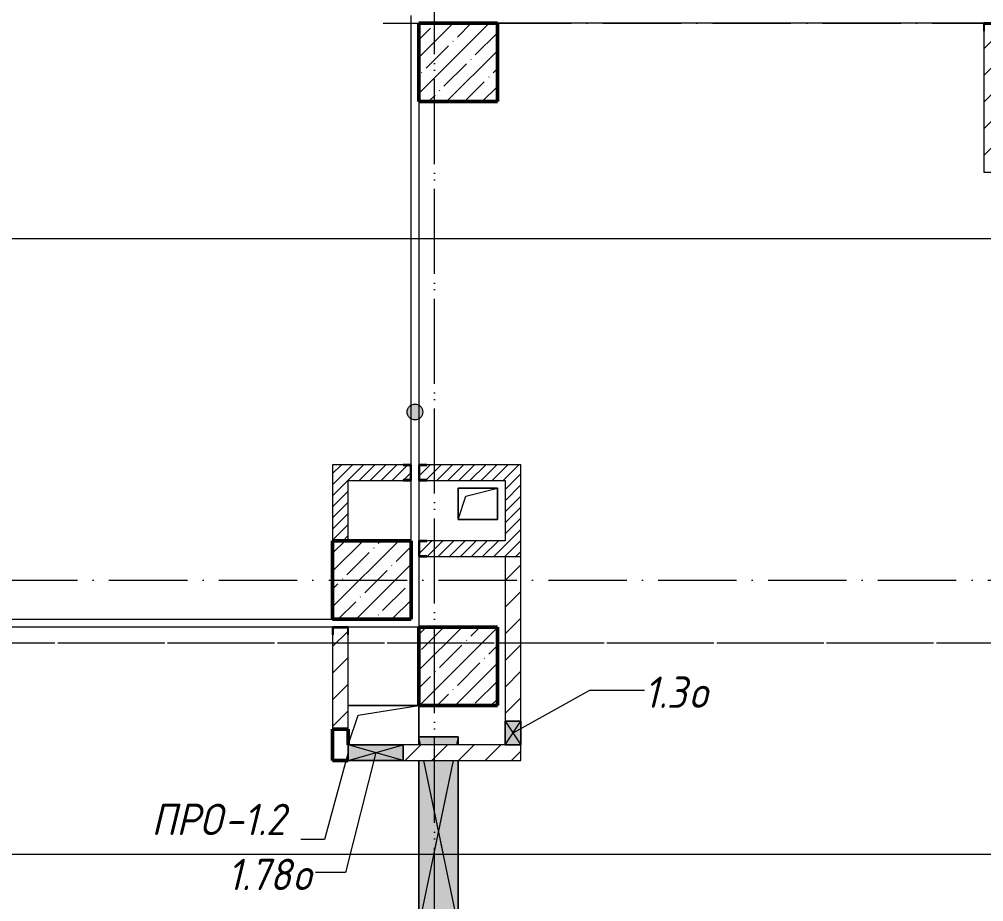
# Model space of a CAD drawing. Header units: millimetres. Extents: x -12989 to 629078, y -109036 to 555275.
# Drawn here: x 603716 to 609863, y 307071 to 312698 of the extents above; entities that cross this region are included whole.
import ezdxf

# ---------------------------------------------------------------- set-up
doc = ezdxf.new("R2010")
doc.units = ezdxf.units.MM
doc.linetypes.add('50_200_ШТРИХ_1Т_ш5_п1_п1_', pattern=[700, 500, -100, 0, -100])
for name, color, linetype, lineweight in [('A-DETL-GENF-OTLN', 7, 'Continuous', 9), ('A-FLOR-____-OTLN', 7, 'Continuous', 9), ('A-GENM-____-IDEN', 7, 'Continuous', 9), ('A-GENM-____-MCUT', 7, 'Continuous', 25), ('A-GENM-____-OTLN', 7, 'Continuous', 9), ('A-GENM-____-OTLN-1', 7, 'Continuous', 25), ('A-GLAZ-____-IDEN', 7, 'Continuous', 9), ('A-GLAZ-____-OTLN', 7, 'Continuous', 9), ('A-WALL-____-PATT-1', 7, 'Continuous', 9), ('A-WALL-FNSH-MCUT-1', 7, 'Continuous', 9), ('G-____-____-TEXT', 7, 'Continuous', 9), ('S-COLS-____-MCUT', 7, 'Continuous', 50), ('S-COLS-____-OTLN', 7, 'Continuous', 9), ('S-GRID-____-OTLN-1', 7, '50_200_ШТРИХ_1Т_ш5_п1_п1_', 9)]:
    doc.layers.add(name, color=color, linetype=linetype, lineweight=lineweight)
doc.layers.add('G-____-____-SYMB-1', color=9, linetype='Continuous', lineweight=9, true_color=0x808080)
doc.styles.add('ISOCPEUR_I_9', font='isocpeui.ttf', dxfattribs={"width": 0.9, "height": 250})
pattern_1 = [(45, (-93500, -46531.04), (-114.04925, 114.04925), []), (45, (-93385.95, -46531.04), (-114.04925, 114.04925), [201.613, -40.323, 3.353, -36.97])]
pattern_2 = [(45, (-93500, -42681.04), (-114.04925, 114.04925), []), (45, (-93385.95, -42681.04), (-114.04925, 114.04925), [201.613, -40.323, 3.353, -36.97])]
pattern_3 = [(45, (-92950, -43231.04), (-114.04925, 114.04925), []), (45, (-92835.95, -43231.04), (-114.04925, 114.04925), [201.613, -40.323, 3.353, -36.97])]
pattern_4 = [(45, (513013.31, 265891.49), (-84.85281, 84.85281), [])]
pattern_5 = [(45, (513013.31, 265891.49), (-35.35534, 35.35534), [])]

# ---------------------------------------------------------------- blocks, each defined once
blk = doc.blocks.new('BSC_Колонна _Прямоугольная - 500х500-V130-АР1_План отверстий 1 этажа в осях 1-64_А-ГГ')
at = {"layer": 'S-COLS-____-OTLN'}
h = blk.add_hatch(dxfattribs=at)
h.set_pattern_fill('FP_164', color=256, style=0, pattern_type=2)
h.set_pattern_definition(pattern_1)
h.paths.add_polyline_path([(-250, -250), (250, -250), (250, 250), (-250, 250)], flags=0)
at = {"layer": 'S-COLS-____-MCUT'}
for p, q in [((250, 250), (-250, 250)), ((-250, 250), (-250, -250)), ((250, -250), (250, 250)), ((-250, -250), (250, -250))]:
    blk.add_line(p, q, dxfattribs=at)
blk = doc.blocks.new('BSC_Колонна _Прямоугольная - 500х500-V132-АР1_План отверстий 1 этажа в осях 1-64_А-ГГ')
at = {"layer": 'S-COLS-____-OTLN'}
h = blk.add_hatch(dxfattribs=at)
h.set_pattern_fill('FP_166', color=256, style=0, pattern_type=2)
h.set_pattern_definition(pattern_2)
h.paths.add_polyline_path([(-250, -250), (250, -250), (250, 250), (-250, 250), (-250, 193.1)], flags=0)
at = {"layer": 'S-COLS-____-MCUT'}
for p, q in [((250, 250), (-250, 250)), ((-250, 250), (-250, -250)), ((250, -250), (250, 250)), ((-250, -250), (250, -250))]:
    blk.add_line(p, q, dxfattribs=at)
blk = doc.blocks.new('BSC_Колонна _Прямоугольная - 500х500-V137-АР1_План отверстий 1 этажа в осях 1-64_А-ГГ')
at = {"layer": 'S-COLS-____-OTLN'}
h = blk.add_hatch(dxfattribs=at)
h.set_pattern_fill('FP_171', color=256, style=0, pattern_type=2)
h.set_pattern_definition(pattern_3)
h.paths.add_polyline_path([(-250, -250), (250, -250), (250, 250), (-250, 250)], flags=0)
at = {"layer": 'S-COLS-____-MCUT'}
for p, q in [((250, 250), (-250, 250)), ((-250, 250), (-250, -250)), ((250, -250), (250, 250)), ((-250, -250), (250, -250))]:
    blk.add_line(p, q, dxfattribs=at)
blk = doc.blocks.new('154_Фахверк_СКБ_Швеллер - Тип_100_3600-27825154-АР1_План отверстий 1 этажа в осях 1-64_А-ГГ')
at = {"layer": 'A-GENM-____-MCUT'}
for p, q in [((175, 50), (125, 50)), ((125, 50), (125, -50)), ((128, 47), (175, 47)), ((128, -47), (128, 47)), ((175, 47), (175, 50)), ((125, -50), (175, -50)), ((175, -47), (128, -47)), ((175, -50), (175, -47))]:
    blk.add_line(p, q, dxfattribs=at)
blk = doc.blocks.new('154_Фахверк_СКБ_Швеллер - Тип_100_4010-27736299-АР1_План отверстий 1 этажа в осях 1-64_А-ГГ')
at = {"layer": 'A-GENM-____-MCUT'}
for p, q in [((175, 50), (125, 50)), ((125, 50), (125, -50)), ((128, 47), (175, 47)), ((128, -47), (128, 47)), ((175, 47), (175, 50)), ((125, -50), (175, -50)), ((175, -47), (128, -47)), ((175, -50), (175, -47))]:
    blk.add_line(p, q, dxfattribs=at)
blk = doc.blocks.new('154_Фахверк_СКБ_Швеллер - Тип_100_3600-28132032-АР1_План отверстий 1 этажа в осях 1-64_А-ГГ')
at = {"layer": 'A-GENM-____-MCUT'}
for p, q in [((175, 50), (125, 50)), ((125, 50), (125, -50)), ((128, 47), (175, 47)), ((128, -47), (128, 47)), ((175, 47), (175, 50)), ((125, -50), (175, -50)), ((175, -47), (128, -47)), ((175, -50), (175, -47))]:
    blk.add_line(p, q, dxfattribs=at)
blk = doc.blocks.new('AR_Отверстие прямоугольное _в плите_ - AR_Отверстие прямоугольное _в плите_-30459269-АР1_План отверстий 1 этажа в осях 1-64_А-ГГ')
at = {"layer": 'A-GENM-____-OTLN'}
for p, q in [((125, 100), (-125, 100)), ((-125, 100), (-125, -100)), ((-75, 50), (125, 100)), ((125, -100), (125, 100)), ((-125, -100), (-75, 50)), ((-125, -100), (125, -100))]:
    blk.add_line(p, q, dxfattribs=at)
blk = doc.blocks.new('AR_Отверстие прямоугольное _в плите_ - AR_Отверстие прямоугольное _в плите_-30552830-АР1_План отверстий 1 этажа в осях 1-64_А-ГГ')
at = {"layer": 'A-GENM-____-OTLN'}
for p, q in [((225, 125), (-225, 125)), ((-162.5, 62.5), (225, 125)), ((225, -75), (225, 125)), ((-225, -125), (-162.5, 62.5))]:
    blk.add_line(p, q, dxfattribs=at)
blk = doc.blocks.new('AR_Отверстие прямоугольное _в стене_ - AR_Отверстие прямоугольное _в стене__ОВ-36748904-АР1_План отверстий 1 этажа в осях 1-64_А-ГГ')
at = {"layer": 'A-GLAZ-____-OTLN'}
blk.add_hatch(color=256, dxfattribs=at).paths.add_polyline_path([(-175, 50), (-175, -50), (175, -50), (175, 50)], flags=0)
at = {"layer": 'A-DETL-GENF-OTLN'}
for p, q in [((-175, -50), (-175, 50)), ((-175, 50), (175, 50)), ((175, 50), (-175, -50)), ((-175, 50), (175, -50)), ((175, 50), (-175, 50)), ((-175, 50), (-175, -50)), ((175, 50), (175, -50)), ((175, -50), (175, 50)), ((175, -50), (-175, -50)), ((-175, -50), (175, -50))]:
    blk.add_line(p, q, dxfattribs=at)
blk = doc.blocks.new('AR_Отверстие прямоугольное _в стене__БезПР - AR_Отверстие прямоугольное _в стене__БезПР-36428168-АР1_План отверстий 1 этажа в осях 1-64_А-ГГ')
at = {"layer": 'A-GLAZ-____-OTLN'}
blk.add_hatch(color=256, dxfattribs=at).paths.add_polyline_path([(75, -50), (75, 50), (-75, 50), (-75, -50)], flags=0)
at = {"layer": 'A-DETL-GENF-OTLN'}
for p, q in [((-75, -50), (-75, 50)), ((-75, 50), (75, 50)), ((75, 50), (-75, -50)), ((-75, 50), (75, -50)), ((75, 50), (-75, 50)), ((-75, 50), (-75, -50)), ((75, 50), (75, -50)), ((75, -50), (75, 50)), ((75, -50), (-75, -50)), ((-75, -50), (75, -50))]:
    blk.add_line(p, q, dxfattribs=at)
blk = doc.blocks.new('BSC_Колонна _Прямоугольная1 - 200х100 _металл_-V215-АР1_План отверстий 1 этажа в осях 1-64_А-ГГ')
at = {"layer": 'S-COLS-____-MCUT'}
for p, q in [((0, 50), (-100, 50)), ((-100, 50), (-100, -50)), ((100, -50), (100, 50)), ((-100, -50), (100, -50))]:
    blk.add_line(p, q, dxfattribs=at)
blk = doc.blocks.new('AR_Отверстие прямоугольное _в стене_ - AR_Отверстие прямоугольное _в стене__ОВ-37042492-АР1_План отверстий 1 этажа в осях 1-64_А-ГГ')
at = {"layer": 'A-GLAZ-____-OTLN'}
h = blk.add_hatch(color=256, dxfattribs=at)
h.paths.add_polyline_path([(600, 125), (-450, 125), (-450, -125), (600, -125)], flags=0)
h.paths.add_polyline_path([(-550, -125), (-550, 125), (-600, 125), (-600, -125)], flags=0)
at = {"layer": 'A-DETL-GENF-OTLN'}
for p, q in [((-600, -125), (-600, 125)), ((-600, 125), (-550, 125)), ((-600, 125), (-550, 114.6)), ((-550, 125), (-600, 125)), ((-600, 125), (-600, -125)), ((-450, 125), (600, 125)), ((600, 125), (-450, -93.8)), ((600, 125), (-450, 125)), ((600, 125), (600, -125)), ((600, -125), (600, 125)), ((-450, 93.8), (600, -125)), ((-550, -114.6), (-600, -125)), ((-550, -125), (-600, -125)), ((-600, -125), (-550, -125)), ((600, -125), (-450, -125)), ((-450, -125), (600, -125))]:
    blk.add_line(p, q, dxfattribs=at)
blk = doc.blocks.new('BSC_Колонна _Прямоугольная - 500х500-V138-АР1_План отверстий 1 этажа в осях 1-64_Ю-ЯЯ')
at = {"layer": 'S-COLS-____-OTLN'}
h = blk.add_hatch(dxfattribs=at)
h.set_pattern_fill('FP_149', color=256, style=0, pattern_type=2)
h.set_pattern_definition(pattern_1)
h.paths.add_polyline_path([(-250, -250), (250, -250), (250, 250), (-250, 250)], flags=0)
at = {"layer": 'S-COLS-____-MCUT'}
for p, q in [((250, 250), (-250, 250)), ((-250, 250), (-250, -250)), ((250, -250), (250, 250)), ((-250, -250), (250, -250))]:
    blk.add_line(p, q, dxfattribs=at)
blk = doc.blocks.new('BSC_Колонна _Прямоугольная - 500х500-V140-АР1_План отверстий 1 этажа в осях 1-64_Ю-ЯЯ')
at = {"layer": 'S-COLS-____-OTLN'}
h = blk.add_hatch(dxfattribs=at)
h.set_pattern_fill('FP_151', color=256, style=0, pattern_type=2)
h.set_pattern_definition(pattern_2)
h.paths.add_polyline_path([(-250, -250), (250, -250), (250, 250), (-250, 250), (-250, 12.4)], flags=0)
at = {"layer": 'S-COLS-____-MCUT'}
for p, q in [((250, 250), (-250, 250)), ((-250, 250), (-250, -250)), ((250, -250), (250, 250)), ((-250, -250), (250, -250))]:
    blk.add_line(p, q, dxfattribs=at)
blk = doc.blocks.new('BSC_Колонна _Прямоугольная - 500х500-V145-АР1_План отверстий 1 этажа в осях 1-64_Ю-ЯЯ')
at = {"layer": 'S-COLS-____-OTLN'}
h = blk.add_hatch(dxfattribs=at)
h.set_pattern_fill('FP_156', color=256, style=0, pattern_type=2)
h.set_pattern_definition(pattern_3)
h.paths.add_polyline_path([(-250, -250), (250, -250), (250, 250), (-250, 250)], flags=0)
at = {"layer": 'S-COLS-____-MCUT'}
for p, q in [((250, 250), (-250, 250)), ((-250, 250), (-250, -250)), ((250, -250), (250, 250)), ((-250, -250), (250, -250))]:
    blk.add_line(p, q, dxfattribs=at)
blk = doc.blocks.new('154_Фахверк_СКБ_Швеллер - Тип_100_3600-27825154-АР1_План отверстий 1 этажа в осях 1-64_Ю-ЯЯ')
at = {"layer": 'A-GENM-____-MCUT'}
for p, q in [((175, 50), (125, 50)), ((125, 50), (125, -50)), ((128, 47), (175, 47)), ((128, -47), (128, 47)), ((175, 47), (175, 50)), ((125, -50), (175, -50)), ((175, -47), (128, -47)), ((175, -50), (175, -47))]:
    blk.add_line(p, q, dxfattribs=at)
blk = doc.blocks.new('154_Фахверк_СКБ_Швеллер - Тип_100_4010-27736299-АР1_План отверстий 1 этажа в осях 1-64_Ю-ЯЯ')
at = {"layer": 'A-GENM-____-MCUT'}
for p, q in [((175, 50), (125, 50)), ((125, 50), (125, -50)), ((128, 47), (175, 47)), ((128, -47), (128, 47)), ((175, 47), (175, 50)), ((125, -50), (175, -50)), ((175, -47), (128, -47)), ((175, -50), (175, -47))]:
    blk.add_line(p, q, dxfattribs=at)
blk = doc.blocks.new('154_Фахверк_СКБ_Швеллер - Тип_100_3600-28132032-АР1_План отверстий 1 этажа в осях 1-64_Ю-ЯЯ')
at = {"layer": 'A-GENM-____-MCUT'}
for p, q in [((175, 50), (125, 50)), ((125, 50), (125, -50)), ((128, 47), (175, 47)), ((128, -47), (128, 47)), ((175, 47), (175, 50)), ((125, -50), (175, -50)), ((175, -47), (128, -47)), ((175, -50), (175, -47))]:
    blk.add_line(p, q, dxfattribs=at)
blk = doc.blocks.new('AR_Отверстие прямоугольное _в плите_ - AR_Отверстие прямоугольное _в плите_-V178-АР1_План отверстий 1 этажа в осях 1-64_Ю-ЯЯ')
at = {"layer": 'A-GENM-____-OTLN'}
for p, q in [((125, 100), (-125, 100)), ((-125, 100), (-125, -100)), ((-75, 50), (125, 100)), ((125, -100), (125, 100)), ((-125, -100), (-75, 50)), ((-125, -100), (125, -100))]:
    blk.add_line(p, q, dxfattribs=at)
blk = doc.blocks.new('AR_Отверстие прямоугольное _в плите_ - AR_Отверстие прямоугольное _в плите_-30552830-АР1_План отверстий 1 этажа в осях 1-64_Ю-ЯЯ')
at = {"layer": 'A-GENM-____-OTLN'}
for p, q in [((225, 125), (-225, 125)), ((-162.5, 62.5), (225, 125)), ((225, -75), (225, 125)), ((-225, -125), (-162.5, 62.5))]:
    blk.add_line(p, q, dxfattribs=at)
blk = doc.blocks.new('AR_Отверстие прямоугольное _в стене_ - AR_Отверстие прямоугольное _в стене__ОВ-36748904-АР1_План отверстий 1 этажа в осях 1-64_Ю-ЯЯ')
at = {"layer": 'A-GLAZ-____-OTLN'}
blk.add_hatch(color=256, dxfattribs=at).paths.add_polyline_path([(-175, 50), (-175, -50), (175, -50), (175, 50)], flags=0)
at = {"layer": 'A-DETL-GENF-OTLN'}
for p, q in [((-175, -50), (-175, 50)), ((-175, 50), (175, 50)), ((175, 50), (-175, -50)), ((-175, 50), (175, -50)), ((175, 50), (-175, 50)), ((-175, 50), (-175, -50)), ((175, 50), (175, -50)), ((175, -50), (175, 50)), ((175, -50), (-175, -50)), ((-175, -50), (175, -50))]:
    blk.add_line(p, q, dxfattribs=at)
blk = doc.blocks.new('AR_Отверстие прямоугольное _в стене__БезПР - AR_Отверстие прямоугольное _в стене__БезПР-36428168-АР1_План отверстий 1 этажа в осях 1-64_Ю-ЯЯ')
at = {"layer": 'A-GLAZ-____-OTLN'}
blk.add_hatch(color=256, dxfattribs=at).paths.add_polyline_path([(-75, -50), (75, -50), (75, 50), (-75, 50)], flags=0)
at = {"layer": 'A-DETL-GENF-OTLN'}
for p, q in [((-75, -50), (-75, 50)), ((-75, 50), (75, 50)), ((75, 50), (-75, -50)), ((-75, 50), (75, -50)), ((75, 50), (-75, 50)), ((-75, 50), (-75, -50)), ((75, 50), (75, -50)), ((75, -50), (75, 50)), ((75, -50), (-75, -50)), ((-75, -50), (75, -50))]:
    blk.add_line(p, q, dxfattribs=at)
blk = doc.blocks.new('BSC_Колонна _Прямоугольная1 - 200х100 _металл_-V257-АР1_План отверстий 1 этажа в осях 1-64_Ю-ЯЯ')
at = {"layer": 'S-COLS-____-MCUT'}
for p, q in [((0, 50), (-100, 50)), ((-100, 50), (-100, -50)), ((100, -50), (100, 50)), ((-100, -50), (100, -50))]:
    blk.add_line(p, q, dxfattribs=at)
blk = doc.blocks.new('AR_Отверстие прямоугольное _в стене_ - AR_Отверстие прямоугольное _в стене__ОВ-37042492-АР1_План отверстий 1 этажа в осях 1-64_Ю-ЯЯ')
at = {"layer": 'A-GLAZ-____-OTLN'}
h = blk.add_hatch(color=256, dxfattribs=at)
h.paths.add_polyline_path([(150, -125), (150, 125), (-450, 125), (-450, -125)], flags=0)
h.paths.add_polyline_path([(-550, 125), (-600, 125), (-600, -125), (-550, -125)], flags=0)
at = {"layer": 'A-DETL-GENF-OTLN'}
for p, q in [((-600, -125), (-600, 125)), ((-600, 125), (-550, 125)), ((-600, 125), (-550, 114.6)), ((-550, 125), (-600, 125)), ((-600, 125), (-600, -125)), ((-450, 125), (150, 125)), ((150, 125), (-450, 125)), ((-450, 93.8), (150, -31.3)), ((150, 31.3), (-450, -93.8)), ((-550, -114.6), (-600, -125)), ((-550, -125), (-600, -125)), ((-600, -125), (-550, -125)), ((150, -125), (-450, -125)), ((-450, -125), (150, -125))]:
    blk.add_line(p, q, dxfattribs=at)
blk = doc.blocks.new('DET_L_Линия разрыва - М100-27489994-АР1_План отверстий 1 этажа в осях 1-64_Ю-ЯЯ')
at = {"layer": 'A-DETL-GENF-OTLN'}
blk.add_line((32300, 0), (16450, 0), dxfattribs=at)

msp = doc.modelspace()

# ---------------------------------------------------------------- hatches: boundary and pattern name
at = {"layer": 'A-WALL-____-PATT-1'}
h = msp.add_hatch(dxfattribs=at)
h.set_pattern_fill('FP_4', color=256, style=0, pattern_type=2)
h.set_pattern_definition(pattern_4)
h.paths.add_polyline_path([(609863.3109, 311822.5335), (609963.3109, 311822.5335), (609963.3109, 312622.5335), (609960.3109, 312622.5335), (609960.3109, 312669.5335), (609866.3109, 312669.5335), (609866.3109, 312622.5335), (609863.3109, 312622.5335)], flags=0)
h = msp.add_hatch(dxfattribs=at)
h.set_pattern_fill('FP_4', color=256, style=0, pattern_type=2)
h.set_pattern_definition(pattern_4)
h.paths.add_polyline_path([(614013.3109, 311722.5335), (614013.3109, 311822.5335), (612813.3109, 311822.5335), (612813.3109, 311722.5335), (613743.8252, 311722.5335)], flags=0)
h.paths.add_polyline_path([(611363.3109, 311722.5335), (611363.3109, 311725.5335), (611410.3109, 311725.5335), (611410.3109, 311819.5335), (611363.3109, 311819.5335), (611363.3109, 311822.5335), (609863.3109, 311822.5335), (609863.3109, 311722.5335)], flags=0)
h = msp.add_hatch(dxfattribs=at)
h.set_pattern_fill('FP_5', color=256, style=0, pattern_type=2)
h.set_pattern_definition(pattern_5)
h.paths.add_polyline_path([(606163.3109, 309757.5335), (606163.3109, 309760.5335), (606210.3109, 309760.5335), (606210.3109, 309854.5335), (606163.3109, 309854.5335), (606163.3109, 309857.5335), (605713.3109, 309857.5335), (605713.3109, 309757.5335), (605813.3109, 309757.5335)], flags=0)
h = msp.add_hatch(dxfattribs=at)
h.set_pattern_fill('FP_5', color=256, style=0, pattern_type=2)
h.set_pattern_definition(pattern_5)
h.paths.add_polyline_path([(605791.6872, 309757.5335), (606163.3109, 309757.5335), (606163.3109, 309760.5335), (606210.3109, 309760.5335), (606210.3109, 309854.5335), (606163.3109, 309854.5335), (606163.3109, 309857.5335), (605713.3109, 309857.5335), (605713.3109, 309757.5335)], flags=0)
h = msp.add_hatch(dxfattribs=at)
h.set_pattern_fill('FP_5', color=256, style=0, pattern_type=2)
h.set_pattern_definition(pattern_5)
h.paths.add_polyline_path([(606813.3109, 309757.5335), (606813.3109, 309857.5335), (606313.3109, 309857.5335), (606313.3109, 309854.5335), (606266.3109, 309854.5335), (606266.3109, 309760.5335), (606313.3109, 309760.5335), (606313.3109, 309757.5335), (606673.9681, 309757.5335)], flags=0)
h = msp.add_hatch(dxfattribs=at)
h.set_pattern_fill('FP_5', color=256, style=0, pattern_type=2)
h.set_pattern_definition(pattern_5)
h.paths.add_polyline_path([(606813.3109, 309757.5335), (606813.3109, 309857.5335), (606313.3109, 309857.5335), (606313.3109, 309854.5335), (606266.3109, 309854.5335), (606266.3109, 309760.5335), (606313.3109, 309760.5335), (606313.3109, 309757.5335), (606675.4375, 309757.5335)], flags=0)
h = msp.add_hatch(dxfattribs=at)
h.set_pattern_fill('FP_5', color=256, style=0, pattern_type=2)
h.set_pattern_definition(pattern_5)
h.paths.add_polyline_path([(606913.3109, 309372.5335), (606913.3109, 309857.5335), (606813.3109, 309857.5335), (606813.3109, 309372.5335)], flags=0)
h = msp.add_hatch(dxfattribs=at)
h.set_pattern_fill('FP_5', color=256, style=0, pattern_type=2)
h.set_pattern_definition(pattern_5)
h.paths.add_polyline_path([(606913.3109, 309372.5335), (606913.3109, 309857.5335), (606813.3109, 309857.5335), (606813.3109, 309372.5335)], flags=0)
h = msp.add_hatch(dxfattribs=at)
h.set_pattern_fill('FP_5', color=256, style=0, pattern_type=2)
h.set_pattern_definition(pattern_5)
h.paths.add_polyline_path([(605713.3109, 309372.5335), (605813.3109, 309372.5335), (605813.3109, 309757.5335), (605713.3109, 309757.5335), (605713.3109, 309625.6773)], flags=0)
h = msp.add_hatch(dxfattribs=at)
h.set_pattern_fill('FP_5', color=256, style=0, pattern_type=2)
h.set_pattern_definition(pattern_5)
h.paths.add_polyline_path([(605713.3109, 309372.5335), (605813.3109, 309372.5335), (605813.3109, 309757.5335), (605713.3109, 309757.5335)], flags=0)
h = msp.add_hatch(dxfattribs=at)
h.set_pattern_fill('FP_5', color=256, style=0, pattern_type=2)
h.set_pattern_definition(pattern_5)
h.paths.add_polyline_path([(606913.3109, 309272.5335), (606913.3109, 309372.5335), (606313.3109, 309372.5335), (606313.3109, 309369.5335), (606266.3109, 309369.5335), (606266.3109, 309275.5335), (606313.3109, 309275.5335), (606313.3109, 309272.5335), (606673.9681, 309272.5335)], flags=0)
h = msp.add_hatch(dxfattribs=at)
h.set_pattern_fill('FP_5', color=256, style=0, pattern_type=2)
h.set_pattern_definition(pattern_5)
h.paths.add_polyline_path([(606913.3109, 309272.5335), (606913.3109, 309372.5335), (606313.3109, 309372.5335), (606313.3109, 309369.5335), (606266.3109, 309369.5335), (606266.3109, 309275.5335), (606313.3109, 309275.5335), (606313.3109, 309272.5335), (606675.4375, 309272.5335)], flags=0)
h = msp.add_hatch(dxfattribs=at)
h.set_pattern_fill('FP_4', color=256, style=0, pattern_type=2)
h.set_pattern_definition(pattern_4)
h.paths.add_polyline_path([(606913.3109, 307972.5335), (606913.3109, 308072.5335), (606813.3109, 308072.5335), (606813.3109, 307972.5335)], flags=0)
h.paths.add_polyline_path([(606913.3109, 308222.5335), (606913.3109, 309272.5335), (606813.3109, 309272.5335), (606813.3109, 308222.5335), (606825.8109, 308222.5335)], flags=0)
h = msp.add_hatch(dxfattribs=at)
h.set_pattern_fill('FP_4', color=256, style=0, pattern_type=2)
h.set_pattern_definition(pattern_4)
h.paths.add_polyline_path([(606913.3109, 307972.5335), (606913.3109, 308072.5335), (606813.3109, 308072.5335), (606813.3109, 307972.5335)], flags=0)
h.paths.add_polyline_path([(606913.3109, 308222.5335), (606913.3109, 309272.5335), (606813.3109, 309272.5335), (606813.3109, 308222.5335), (606825.8109, 308222.5335)], flags=0)
h = msp.add_hatch(dxfattribs=at)
h.set_pattern_fill('FP_4', color=256, style=0, pattern_type=2)
h.set_pattern_definition(pattern_4)
h.paths.add_polyline_path([(605713.3109, 308172.5335), (605813.3109, 308172.5335), (605813.3109, 308772.5335), (605810.3109, 308772.5335), (605810.3109, 308819.5335), (605716.3109, 308819.5335), (605716.3109, 308772.5335), (605713.3109, 308772.5335)], flags=0)
h = msp.add_hatch(dxfattribs=at)
h.set_pattern_fill('FP_4', color=256, style=0, pattern_type=2)
h.set_pattern_definition(pattern_4)
h.paths.add_polyline_path([(605799.9776, 308172.5335), (605813.3109, 308172.5335), (605813.3109, 308772.5335), (605810.3109, 308772.5335), (605810.3109, 308819.5335), (605716.3109, 308819.5335), (605716.3109, 308772.5335), (605713.3109, 308772.5335), (605713.3109, 308172.5335)], flags=0)
h = msp.add_hatch(dxfattribs=at)
h.set_pattern_fill('FP_4', color=256, style=0, pattern_type=2)
h.set_pattern_definition(pattern_4)
h.paths.add_polyline_path([(606813.3109, 307972.5335), (606813.3109, 308072.5335), (606163.3109, 308072.5335), (606163.3109, 307972.5335), (606673.9681, 307972.5335)], flags=0)
h = msp.add_hatch(dxfattribs=at)
h.set_pattern_fill('FP_4', color=256, style=0, pattern_type=2)
h.set_pattern_definition(pattern_4)
h.paths.add_polyline_path([(606813.3109, 307972.5335), (606813.3109, 308072.5335), (606163.3109, 308072.5335), (606163.3109, 307972.5335), (606675.4375, 307972.5335)], flags=0)
at = {"layer": 'G-____-____-TEXT'}
h = msp.add_hatch(color=256, dxfattribs=at)
edge = h.paths.add_edge_path(flags=0)
edge.add_arc((606238.2765, 310193.7432), 50, 0, 360)
h = msp.add_hatch(color=256, dxfattribs=at)
edge = h.paths.add_edge_path(flags=0)
edge.add_arc((606238.2765, 310193.7432), 50, 0, 360)

# ---------------------------------------------------------------- linework, layer by layer
at = {"layer": 'A-FLOR-____-OTLN'}
for p, q in [((606213.3109, 309857.5335), (606213.3109, 312722.5335)), ((606213.3109, 309857.5335), (606213.3109, 312722.5335)), ((609863.3109, 312672.5335), (606763.3109, 312672.5335)), ((609863.3109, 312672.5335), (606763.3109, 312672.5335)), ((606263.3109, 312172.5335), (606263.3109, 309857.5335)), ((606263.3109, 312172.5335), (606263.3109, 309857.5335)), ((606213.3109, 309372.5335), (606213.3109, 309757.5335)), ((606213.3109, 309372.5335), (606213.3109, 309757.5335)), ((606263.3109, 309757.5335), (606263.3109, 309372.5335)), ((606263.3109, 309757.5335), (606263.3109, 309372.5335)), ((606513.3109, 309707.5335), (606763.3109, 309707.5335)), ((606513.3109, 309507.5335), (606513.3109, 309707.5335)), ((606513.3109, 309707.5335), (606763.3109, 309707.5335)), ((606513.3109, 309507.5335), (606513.3109, 309707.5335)), ((606763.3109, 309707.5335), (606763.3109, 309507.5335)), ((606763.3109, 309707.5335), (606763.3109, 309507.5335)), ((606763.3109, 309507.5335), (606513.3109, 309507.5335)), ((606763.3109, 309507.5335), (606513.3109, 309507.5335)), ((606263.3109, 309272.5335), (606263.3109, 308822.5335)), ((606263.3109, 309272.5335), (606263.3109, 308822.5335)), ((602263.3109, 308872.5335), (605713.3109, 308872.5335)), ((602263.3109, 308872.5335), (605713.3109, 308872.5335)), ((605713.3109, 308822.5335), (602263.3109, 308822.5335)), ((605713.3109, 308822.5335), (602263.3109, 308822.5335)), ((606263.3109, 308822.5335), (605813.3109, 308822.5335)), ((606263.3109, 308822.5335), (605813.3109, 308822.5335)), ((605813.3109, 308322.5335), (606263.3109, 308322.5335)), ((605813.3109, 308322.5335), (606263.3109, 308322.5335)), ((606263.3109, 308322.5335), (606263.3109, 308122.5335)), ((606263.3109, 308322.5335), (606263.3109, 308122.5335))]:
    msp.add_line(p, q, dxfattribs=at)
at = {"layer": 'A-GENM-____-IDEN'}
for p, q in [((605813.3109, 308022.5335), (605662.3361, 307469.0477)), ((605662.3361, 307469.0477), (605511.3613, 307469.0477))]:
    msp.add_line(p, q, dxfattribs=at)
at = {"layer": 'A-GLAZ-____-IDEN'}
for p, q in [((606863.3109, 308147.5335), (607353.3491, 308419.6717)), ((607353.3491, 308419.6717), (607700.2873, 308419.6717)), ((605988.3109, 308022.5335), (605796.4159, 307257.8694)), ((605796.4159, 307257.8694), (605603.2629, 307257.8694))]:
    msp.add_line(p, q, dxfattribs=at)
at = {"layer": 'A-WALL-FNSH-MCUT-1'}
for p, q in [((609863.3109, 312622.5335), (609863.3109, 311722.5335)), ((609863.3109, 312622.5335), (609863.3109, 311722.5335)), ((609863.3109, 311722.5335), (611363.3109, 311722.5335)), ((609863.3109, 311722.5335), (611363.3109, 311722.5335)), ((606163.3109, 309857.5335), (605713.3109, 309857.5335)), ((605713.3109, 309857.5335), (605713.3109, 309372.5335)), ((606163.3109, 309857.5335), (605713.3109, 309857.5335)), ((605713.3109, 309857.5335), (605713.3109, 309372.5335)), ((606913.3109, 309857.5335), (606313.3109, 309857.5335)), ((606913.3109, 309857.5335), (606313.3109, 309857.5335)), ((606913.3109, 308222.5335), (606913.3109, 309857.5335)), ((606913.3109, 308222.5335), (606913.3109, 309857.5335)), ((605813.3109, 309757.5335), (606163.3109, 309757.5335)), ((605813.3109, 309372.5335), (605813.3109, 309757.5335)), ((605813.3109, 309757.5335), (606163.3109, 309757.5335)), ((605813.3109, 309372.5335), (605813.3109, 309757.5335)), ((606313.3109, 309757.5335), (606813.3109, 309757.5335)), ((606313.3109, 309757.5335), (606813.3109, 309757.5335)), ((606813.3109, 309757.5335), (606813.3109, 309372.5335)), ((606813.3109, 309757.5335), (606813.3109, 309372.5335)), ((606813.3109, 309372.5335), (606313.3109, 309372.5335)), ((606813.3109, 309372.5335), (606313.3109, 309372.5335)), ((606313.3109, 309272.5335), (606913.3109, 309272.5335)), ((606313.3109, 309272.5335), (606913.3109, 309272.5335)), ((606813.3109, 309272.5335), (606813.3109, 308222.5335)), ((606813.3109, 309272.5335), (606813.3109, 308222.5335)), ((605713.3109, 308772.5335), (605713.3109, 308172.5335)), ((605713.3109, 308772.5335), (605713.3109, 308172.5335)), ((605813.3109, 308172.5335), (605813.3109, 308772.5335)), ((605813.3109, 308172.5335), (605813.3109, 308772.5335)), ((606813.3109, 308072.5335), (606163.3109, 308072.5335)), ((606813.3109, 308072.5335), (606163.3109, 308072.5335)), ((606913.3109, 307972.5335), (606913.3109, 308072.5335)), ((606913.3109, 307972.5335), (606913.3109, 308072.5335)), ((606163.3109, 307972.5335), (606913.3109, 307972.5335)), ((606163.3109, 307972.5335), (606913.3109, 307972.5335))]:
    msp.add_line(p, q, dxfattribs=at)
at = {"layer": 'G-____-____-SYMB-1'}
msp.add_line((611761.5109, 311297.8177), (594956.3086, 311297.8177), dxfattribs=at)
msp.add_line((611761.5109, 311297.8177), (594956.3086, 311297.8177), dxfattribs=at)
at = {"layer": 'G-____-____-TEXT'}
msp.add_circle((606238.2765, 310193.7432), 50, dxfattribs=at)
msp.add_circle((606238.2765, 310193.7432), 50, dxfattribs=at)
at = {"layer": 'S-GRID-____-OTLN-1'}
for p, q in [((606363.3109, 305473.1205), (606363.3109, 356784.3429)), ((606363.3109, 261408.8852), (606363.3109, 315772.4512)), ((606034.5752, 312672.5335), (617087.7175, 312672.5335)), ((606034.5752, 312672.5335), (617087.7175, 312672.5335)), ((587485.6254, 309122.5335), (616977.5243, 309122.5335)), ((587485.6254, 309122.5335), (616977.5243, 309122.5335)), ((580340.0813, 308722.5335), (617087.7175, 308722.5335)), ((582257.9486, 308722.5335), (617087.7175, 308722.5335))]:
    msp.add_line(p, q, dxfattribs=at)

# ---------------------------------------------------------------- block references
at = {"layer": 'A-DETL-GENF-OTLN'}
msp.add_blockref('DET_L_Линия разрыва - М100-27489994-АР1_План отверстий 1 этажа в осях 1-64_Ю-ЯЯ', (582823.3109, 307372.5335), dxfattribs=at)
at = {"layer": 'A-GENM-____-OTLN'}
for name, p in [('AR_Отверстие прямоугольное _в плите_ - AR_Отверстие прямоугольное _в плите_-30459269-АР1_План отверстий 1 этажа в осях 1-64_А-ГГ', (606638.3109, 309607.5335)), ('AR_Отверстие прямоугольное _в плите_ - AR_Отверстие прямоугольное _в плите_-V178-АР1_План отверстий 1 этажа в осях 1-64_Ю-ЯЯ', (606638.3109, 309607.5335)), ('AR_Отверстие прямоугольное _в плите_ - AR_Отверстие прямоугольное _в плите_-30552830-АР1_План отверстий 1 этажа в осях 1-64_А-ГГ', (606038.3109, 308197.5335)), ('AR_Отверстие прямоугольное _в плите_ - AR_Отверстие прямоугольное _в плите_-30552830-АР1_План отверстий 1 этажа в осях 1-64_Ю-ЯЯ', (606038.3109, 308197.5335))]:
    msp.add_blockref(name, p, dxfattribs=at)
at = {"layer": 'A-GENM-____-OTLN-1'}
for name, p, rotation in [('154_Фахверк_СКБ_Швеллер - Тип_100_3600-28132032-АР1_План отверстий 1 этажа в осях 1-64_А-ГГ', (609913.3109, 312797.5335), 270), ('154_Фахверк_СКБ_Швеллер - Тип_100_3600-28132032-АР1_План отверстий 1 этажа в осях 1-64_Ю-ЯЯ', (609913.3109, 312797.5335), 270), ('154_Фахверк_СКБ_Швеллер - Тип_100_3600-27825154-АР1_План отверстий 1 этажа в осях 1-64_А-ГГ', (606338.3109, 309807.5335), 180), ('154_Фахверк_СКБ_Швеллер - Тип_100_3600-27825154-АР1_План отверстий 1 этажа в осях 1-64_Ю-ЯЯ', (606338.3109, 309807.5335), 180), ('154_Фахверк_СКБ_Швеллер - Тип_100_4010-27736299-АР1_План отверстий 1 этажа в осях 1-64_А-ГГ', (605763.3109, 308947.5335), 270), ('154_Фахверк_СКБ_Швеллер - Тип_100_4010-27736299-АР1_План отверстий 1 этажа в осях 1-64_Ю-ЯЯ', (605763.3109, 308947.5335), 270)]:
    msp.add_blockref(name, p, dxfattribs=dict(at, rotation=rotation))
for name, p in [('154_Фахверк_СКБ_Швеллер - Тип_100_3600-27825154-АР1_План отверстий 1 этажа в осях 1-64_А-ГГ', (606138.3109, 309807.5335)), ('154_Фахверк_СКБ_Швеллер - Тип_100_3600-27825154-АР1_План отверстий 1 этажа в осях 1-64_Ю-ЯЯ', (606138.3109, 309807.5335)), ('154_Фахверк_СКБ_Швеллер - Тип_100_3600-27825154-АР1_План отверстий 1 этажа в осях 1-64_А-ГГ', (606138.3109, 309322.5335)), ('154_Фахверк_СКБ_Швеллер - Тип_100_3600-27825154-АР1_План отверстий 1 этажа в осях 1-64_Ю-ЯЯ', (606138.3109, 309322.5335))]:
    msp.add_blockref(name, p, dxfattribs=at)
at = {"layer": 'A-GLAZ-____-OTLN'}
for name, p, rotation in [('AR_Отверстие прямоугольное _в стене__БезПР - AR_Отверстие прямоугольное _в стене__БезПР-36428168-АР1_План отверстий 1 этажа в осях 1-64_А-ГГ', (606863.3109, 308147.5335), 90), ('AR_Отверстие прямоугольное _в стене__БезПР - AR_Отверстие прямоугольное _в стене__БезПР-36428168-АР1_План отверстий 1 этажа в осях 1-64_Ю-ЯЯ', (606863.3109, 308147.5335), 90), ('AR_Отверстие прямоугольное _в стене_ - AR_Отверстие прямоугольное _в стене__ОВ-37042492-АР1_План отверстий 1 этажа в осях 1-64_А-ГГ', (606388.3109, 307522.5335), 269.9999999999998), ('AR_Отверстие прямоугольное _в стене_ - AR_Отверстие прямоугольное _в стене__ОВ-37042492-АР1_План отверстий 1 этажа в осях 1-64_Ю-ЯЯ', (606388.3109, 307522.5335), 269.9999999999998), ('AR_Отверстие прямоугольное _в стене_ - AR_Отверстие прямоугольное _в стене__ОВ-36748904-АР1_План отверстий 1 этажа в осях 1-64_А-ГГ', (605988.3109, 308022.5335), 180), ('AR_Отверстие прямоугольное _в стене_ - AR_Отверстие прямоугольное _в стене__ОВ-36748904-АР1_План отверстий 1 этажа в осях 1-64_Ю-ЯЯ', (605988.3109, 308022.5335), 180)]:
    msp.add_blockref(name, p, dxfattribs=dict(at, rotation=rotation))
at = {"layer": 'S-COLS-____-OTLN'}
for name, p in [('BSC_Колонна _Прямоугольная - 500х500-V130-АР1_План отверстий 1 этажа в осях 1-64_А-ГГ', (606513.3109, 312422.5335)), ('BSC_Колонна _Прямоугольная - 500х500-V138-АР1_План отверстий 1 этажа в осях 1-64_Ю-ЯЯ', (606513.3109, 312422.5335)), ('BSC_Колонна _Прямоугольная - 500х500-V137-АР1_План отверстий 1 этажа в осях 1-64_А-ГГ', (605963.3109, 309122.5335)), ('BSC_Колонна _Прямоугольная - 500х500-V145-АР1_План отверстий 1 этажа в осях 1-64_Ю-ЯЯ', (605963.3109, 309122.5335)), ('BSC_Колонна _Прямоугольная - 500х500-V132-АР1_План отверстий 1 этажа в осях 1-64_А-ГГ', (606513.3109, 308572.5335)), ('BSC_Колонна _Прямоугольная - 500х500-V140-АР1_План отверстий 1 этажа в осях 1-64_Ю-ЯЯ', (606513.3109, 308572.5335))]:
    msp.add_blockref(name, p, dxfattribs=at)
at = {"layer": 'S-COLS-____-OTLN', "rotation": 269.999999999999}
for name in ['BSC_Колонна _Прямоугольная1 - 200х100 _металл_-V215-АР1_План отверстий 1 этажа в осях 1-64_А-ГГ', 'BSC_Колонна _Прямоугольная1 - 200х100 _металл_-V257-АР1_План отверстий 1 этажа в осях 1-64_Ю-ЯЯ']:
    msp.add_blockref(name, (605763.3109, 308072.5335), dxfattribs=at)

# ---------------------------------------------------------------- texts
at = {"layer": 'A-GENM-____-IDEN', "char_height": 200, "attachment_point": 1, "style": 'ISOCPEUR_I_9'}
for s, insert, width in [('ПРО', (604558.5046, 307696.1638), 562.784625), ('-1.2', (605022.8484, 307696.1638), 505.063125)]:
    msp.add_mtext(s, dxfattribs=dict(at, insert=insert, width=width))
at = {"layer": 'A-GLAZ-____-IDEN', "char_height": 200, "attachment_point": 1, "style": 'ISOCPEUR_I_9'}
for s, insert, width in [('1.3', (607700.2873, 308507.2863), 346.329), ('\\fISOCPEUR|b0|i1|c204|p34|;\\W.9;о', (607986.0373, 308507.2863), 158.734125), ('1.78', (605043.8113, 307345.484), 505.063125), ('\\fISOCPEUR|b0|i1|c204|p34|;\\W.9;о', (605460.53, 307345.484), 158.734125)]:
    msp.add_mtext(s, dxfattribs=dict(at, insert=insert, width=width))

doc.saveas('drawing.dxf')
